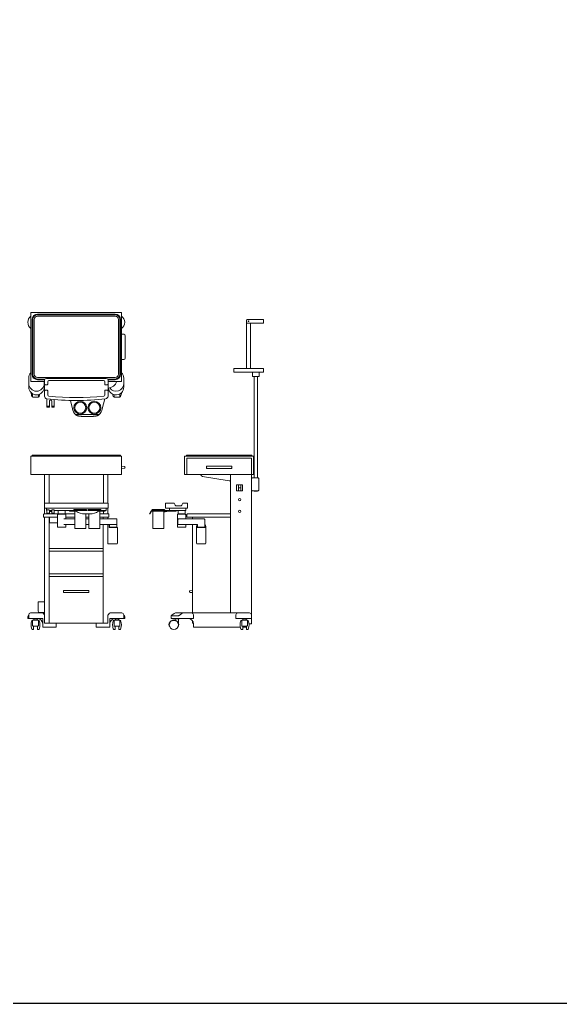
# Model space of a CAD drawing. Header units: metres. Extents: x 249 to 294.6, y -135.5 to -107.4.
# Drawn here: x 286.63 to 289.61, y -135.5 to -130.08 of the extents above; entities that cross this region are included whole.
import ezdxf

# ---------------------------------------------------------------- set-up
doc = ezdxf.new("R2010")
doc.units = ezdxf.units.M
doc.header["$MEASUREMENT"] = 0
doc.layers.add('A. muebles', color=152, linetype='Continuous', lineweight=15)

msp = doc.modelspace()

# ---------------------------------------------------------------- linework, layer by layer
msp.add_lwpolyline([(248.9585, -107.3704), (294.5729, -107.3704), (294.5729, -135.5039), (248.9585, -135.5039)], close=True)
at = {"layer": 'A. muebles'}
for p, q in [((286.6937, -131.6972), (286.6937, -132.0752)), ((286.728, -131.6962), (286.6947, -131.6962)), ((287.1927, -131.6962), (286.728, -131.6962)), ((287.1577, -131.7052), (286.7297, -131.7052)), ((287.1577, -131.7092), (286.7297, -131.7092)), ((286.7297, -131.7177), (287.1577, -131.7177)), ((287.1937, -131.6972), (287.1937, -132.0752)), ((286.6997, -131.7352), (286.6997, -132.0372)), ((286.7037, -131.7352), (286.7037, -132.0372)), ((286.7117, -132.0367), (286.7117, -131.7357)), ((287.1757, -131.7357), (287.1757, -132.0367)), ((287.1837, -132.0372), (287.1837, -131.7352)), ((287.1877, -132.0372), (287.1877, -131.7352)), ((287.8827, -131.7552), (287.8827, -131.7382)), ((287.9753, -131.7552), (287.8827, -131.7552)), ((287.8827, -132.0052), (287.8827, -131.7552)), ((287.8857, -131.7352), (287.9753, -131.7352)), ((287.9047, -131.7552), (287.9047, -132.0052)), ((287.9753, -131.7352), (287.9753, -131.7552)), ((287.1937, -131.8162), (287.2061, -131.8168)), ((287.2137, -131.8248), (287.2137, -131.9476)), ((287.2061, -131.9556), (287.1937, -131.9562)), ((287.8117, -132.0252), (287.8117, -132.0052)), ((287.8117, -132.0052), (287.9757, -132.0052)), ((287.8117, -132.0252), (287.9757, -132.0252)), ((287.8827, -132.0052), (287.9047, -132.0052)), ((287.9157, -132.0252), (287.9157, -132.0482)), ((287.9177, -132.0502), (287.9157, -132.0482)), ((287.9177, -132.0502), (287.9497, -132.0502)), ((287.925, -132.0502), (287.925, -132.6087)), ((287.9423, -132.6087), (287.9423, -132.0502)), ((287.9497, -132.0502), (287.9517, -132.0482)), ((287.9517, -132.0252), (287.9517, -132.0482)), ((287.9757, -132.0052), (287.9757, -132.0252)), ((286.6817, -132.0582), (286.6817, -132.1082)), ((286.6947, -132.0762), (286.7687, -132.0762)), ((287.1577, -132.0547), (286.7297, -132.0547)), ((286.7297, -132.0632), (286.7716, -132.0632)), ((286.7297, -132.0672), (286.7692, -132.0672)), ((286.7667, -132.1082), (286.7667, -132.0762)), ((286.7687, -132.0702), (286.7687, -132.0922)), ((286.7687, -132.0922), (286.7687, -132.1282)), ((286.7717, -132.0952), (286.7837, -132.0952)), ((287.1087, -132.0602), (286.7787, -132.0602)), ((286.7867, -132.0922), (286.7867, -132.0782)), ((287.0947, -132.0722), (286.7927, -132.0722)), ((287.1007, -132.0782), (287.1007, -132.0922)), ((287.1037, -132.0952), (287.1157, -132.0952)), ((287.1159, -132.0632), (287.1577, -132.0632)), ((287.1183, -132.0672), (287.1577, -132.0672)), ((287.1187, -132.1578), (287.1187, -132.0702)), ((287.1187, -132.0762), (287.1927, -132.0762)), ((287.2057, -132.1082), (287.2057, -132.0582)), ((286.7032, -132.1607), (286.7018, -132.1607)), ((286.7032, -132.1452), (286.7032, -132.1612)), ((286.7352, -132.1612), (286.7352, -132.1493)), ((286.7367, -132.1607), (286.7352, -132.1607)), ((286.7687, -132.1282), (286.7687, -132.1578)), ((286.7717, -132.1252), (286.7837, -132.1252)), ((286.7867, -132.1517), (286.7867, -132.1282)), ((287.1007, -132.1282), (287.1007, -132.1517)), ((287.1037, -132.1252), (287.1157, -132.1252)), ((287.1522, -132.1607), (287.1508, -132.1607)), ((287.1522, -132.1493), (287.1522, -132.1612)), ((287.1842, -132.1612), (287.1842, -132.1452)), ((287.1857, -132.1607), (287.1842, -132.1607)), ((286.7047, -132.1627), (286.7337, -132.1627)), ((286.7817, -132.1727), (286.7817, -132.218)), ((286.783, -132.2131), (286.794, -132.2131)), ((286.7952, -132.218), (286.7952, -132.1855)), ((286.8082, -132.218), (286.8082, -132.1855)), ((286.8095, -132.2131), (286.8205, -132.2131)), ((286.8217, -132.218), (286.8217, -132.1765)), ((286.9227, -132.2282), (286.9111, -132.1811)), ((287.1003, -132.1733), (287.0867, -132.2282)), ((287.1537, -132.1627), (287.1827, -132.1627)), ((286.7867, -132.2193), (286.7902, -132.2193)), ((286.8132, -132.2193), (286.8167, -132.2193)), ((286.9436, -132.2597), (287.0658, -132.2597)), ((286.9886, -132.2697), (286.9906, -132.2697)), ((287.0188, -132.2697), (286.9906, -132.2697)), ((287.0209, -132.2697), (287.0188, -132.2697)), ((287.1857, -132.4837), (286.7017, -132.4837)), ((287.9102, -132.4837), (287.5522, -132.4837)), ((286.6937, -132.4887), (286.6937, -132.5887)), ((286.7017, -132.4877), (286.6947, -132.4877)), ((287.1857, -132.4877), (286.7017, -132.4877)), ((287.1927, -132.4877), (287.1857, -132.4877)), ((287.1937, -132.4887), (287.1937, -132.5887)), ((287.5412, -132.4887), (287.5412, -132.5887)), ((287.9202, -132.4877), (287.5422, -132.4877)), ((287.5522, -132.4877), (287.9102, -132.4877)), ((287.5532, -132.4997), (287.5532, -132.5887)), ((287.9092, -132.4997), (287.5532, -132.4997)), ((287.9092, -132.5887), (287.9092, -132.4997)), ((287.9212, -132.5887), (287.9212, -132.4887)), ((286.6937, -132.5887), (286.9437, -132.5887)), ((286.7689, -132.5887), (286.7689, -132.7486)), ((286.7944, -132.5887), (286.7944, -132.7467)), ((286.9437, -132.5887), (287.1937, -132.5887)), ((287.093, -132.7467), (287.093, -132.5887)), ((287.1185, -132.7486), (287.1185, -132.5887)), ((287.2087, -132.5447), (287.1937, -132.5437)), ((287.2087, -132.5547), (287.1937, -132.5557)), ((287.5532, -132.5887), (287.5412, -132.5887)), ((287.9092, -132.5887), (287.5532, -132.5887)), ((287.6312, -132.5887), (287.6312, -132.5912)), ((287.6612, -132.5437), (287.6672, -132.5437)), ((287.6612, -132.5497), (287.6612, -132.5437)), ((287.6612, -132.5557), (287.6612, -132.5497)), ((287.6672, -132.5557), (287.6612, -132.5557)), ((287.6672, -132.5437), (287.7952, -132.5437)), ((287.6672, -132.5557), (287.7952, -132.5557)), ((287.7942, -132.5887), (287.7942, -133.3527)), ((287.7952, -132.5437), (287.8012, -132.5437)), ((287.8012, -132.5557), (287.7952, -132.5557)), ((287.8012, -132.5437), (287.8012, -132.5497)), ((287.8012, -132.5497), (287.8012, -132.5557)), ((287.9092, -133.3627), (287.9092, -132.5887)), ((287.9212, -132.5887), (287.9092, -132.5887)), ((287.6396, -132.6011), (287.7862, -132.6247)), ((287.7942, -132.6247), (287.7862, -132.6247)), ((287.8279, -132.6457), (287.8604, -132.6457)), ((287.8279, -132.6797), (287.8279, -132.6457)), ((287.8379, -132.6457), (287.8379, -132.6797)), ((287.8504, -132.6797), (287.8504, -132.6457)), ((287.8604, -132.6457), (287.8604, -132.6797)), ((287.9117, -132.6107), (287.9097, -132.6107)), ((287.9097, -132.6107), (287.9097, -132.6767)), ((287.9117, -132.6087), (287.9117, -132.6107)), ((287.9477, -132.6087), (287.9117, -132.6087)), ((287.9497, -132.6767), (287.9497, -132.6107)), ((287.8604, -132.6797), (287.8279, -132.6797)), ((287.8379, -132.6627), (287.8504, -132.6627)), ((287.9097, -132.6767), (287.9117, -132.6767)), ((287.9117, -132.6767), (287.9117, -132.6787)), ((287.9117, -132.6787), (287.9477, -132.6787)), ((287.925, -132.6787), (287.925, -132.6817)), ((287.9423, -132.6817), (287.925, -132.6817)), ((287.9423, -132.6817), (287.9423, -132.6787)), ((286.7687, -132.7497), (286.7687, -132.7742)), ((286.7717, -132.7467), (287.1157, -132.7467)), ((287.1187, -132.7742), (287.1187, -132.7497)), ((287.4359, -132.7742), (287.4359, -132.7497)), ((287.4389, -132.7467), (287.4805, -132.7467)), ((287.483, -132.7481), (287.4892, -132.758)), ((287.5251, -132.758), (287.5313, -132.7481)), ((287.5338, -132.7467), (287.5542, -132.7467)), ((287.5572, -132.7497), (287.5572, -132.7742)), ((286.7637, -132.8097), (286.7637, -132.8242)), ((286.8452, -132.8067), (286.7667, -132.8067)), ((286.7689, -132.7746), (286.7689, -132.8067)), ((287.1182, -132.7747), (286.7692, -132.7747)), ((286.7797, -132.7862), (286.7797, -132.7757)), ((287.1077, -132.7757), (286.7797, -132.7757)), ((286.7817, -132.7882), (286.7817, -132.8028)), ((286.7817, -132.8028), (286.7952, -132.8028)), ((286.7865, -132.7834), (286.7867, -132.7834)), ((286.7867, -132.7834), (286.7902, -132.7834)), ((286.7905, -132.7834), (286.7902, -132.7834)), ((286.7944, -132.8028), (286.7944, -132.8067)), ((286.7952, -132.8028), (286.7952, -132.7882)), ((286.8082, -132.7887), (286.7952, -132.7887)), ((286.8082, -132.7887), (286.7952, -132.7887)), ((286.8082, -132.7882), (286.8082, -132.8028)), ((286.8082, -132.8028), (286.8217, -132.8028)), ((286.813, -132.7834), (286.8132, -132.7834)), ((286.8132, -132.7834), (286.8167, -132.7834)), ((286.817, -132.7834), (286.8167, -132.7834)), ((286.8217, -132.8028), (286.8217, -132.7882)), ((286.8452, -132.7887), (286.8217, -132.7887)), ((286.8407, -132.8772), (286.8407, -132.8112)), ((286.8437, -132.8082), (286.8837, -132.8082)), ((286.8447, -132.7892), (286.8452, -132.7887)), ((286.8447, -132.8062), (286.8447, -132.7892)), ((286.8447, -132.8062), (286.8452, -132.8067)), ((286.8452, -132.7887), (286.933, -132.7887)), ((286.8822, -132.8067), (286.8452, -132.8067)), ((286.8822, -132.7887), (286.8827, -132.7892)), ((286.8822, -132.8067), (286.8827, -132.8062)), ((286.935, -132.8067), (286.8822, -132.8067)), ((286.8827, -132.7892), (286.8827, -132.8062)), ((286.8867, -132.8112), (286.8867, -132.8312)), ((286.9057, -132.7887), (286.9057, -132.7907)), ((286.9057, -132.7907), (286.9436, -132.7907)), ((286.933, -132.7827), (286.9657, -132.7827)), ((286.9985, -132.7887), (286.933, -132.7887)), ((286.935, -132.8857), (286.935, -132.7907)), ((286.9657, -132.7827), (286.9985, -132.7827)), ((286.9906, -132.807), (287.0188, -132.807)), ((287.013, -132.8067), (286.9965, -132.8067)), ((286.9965, -132.8067), (286.9965, -132.8857)), ((287.011, -132.7827), (287.0765, -132.7827)), ((287.1052, -132.7887), (287.011, -132.7887)), ((287.013, -132.8857), (287.013, -132.8067)), ((287.0659, -132.7907), (287.1037, -132.7907)), ((287.0745, -132.7907), (287.0745, -132.8857)), ((287.1207, -132.8067), (287.0745, -132.8067)), ((287.093, -132.8067), (287.093, -132.7907)), ((287.1037, -132.7907), (287.1037, -132.7887)), ((287.1077, -132.7757), (287.1077, -132.7862)), ((287.1185, -132.8067), (287.1185, -132.7746)), ((287.1237, -132.8242), (287.1237, -132.8097)), ((287.3477, -132.806), (287.3569, -132.79)), ((287.3494, -132.807), (287.3477, -132.806)), ((287.3587, -132.791), (287.3494, -132.807)), ((287.3591, -132.7887), (287.3634, -132.7887)), ((287.4942, -132.7907), (287.3591, -132.7907)), ((287.4289, -132.7827), (287.3634, -132.7827)), ((287.3634, -132.7887), (287.4289, -132.7887)), ((287.3654, -132.8857), (287.3654, -132.7907)), ((287.4437, -132.7907), (287.4269, -132.7952)), ((287.4269, -132.7968), (287.4495, -132.7907)), ((287.4269, -132.7907), (287.4269, -132.8857)), ((287.4607, -132.7887), (287.4289, -132.7887)), ((287.4364, -132.7747), (287.5567, -132.7747)), ((287.4582, -132.7862), (287.4582, -132.7747)), ((287.4942, -132.7887), (287.4607, -132.7887)), ((287.4942, -132.7887), (287.4942, -132.7907)), ((287.4942, -132.7887), (287.5447, -132.7887)), ((287.4977, -132.7627), (287.5166, -132.7627)), ((287.5012, -132.8112), (287.5012, -132.8772)), ((287.5042, -132.8082), (287.5442, -132.8082)), ((287.5052, -132.7892), (287.5057, -132.7887)), ((287.5052, -132.8062), (287.5052, -132.7892)), ((287.5052, -132.8062), (287.5057, -132.8067)), ((287.5427, -132.8067), (287.5057, -132.8067)), ((287.5427, -132.7887), (287.5432, -132.7892)), ((287.5427, -132.8067), (287.5432, -132.8062)), ((287.5432, -132.7892), (287.5432, -132.8062)), ((287.5472, -132.7747), (287.5472, -132.7862)), ((287.5472, -132.8112), (287.5472, -132.8342)), ((287.5542, -132.8242), (287.5542, -132.8097)), ((287.5572, -132.8067), (287.7937, -132.8067)), ((287.7942, -132.8072), (287.7942, -132.8242)), ((286.7642, -132.8247), (286.8407, -132.8247)), ((286.7689, -132.8247), (286.7689, -133.4097)), ((286.7945, -132.8247), (286.7945, -133.138)), ((286.7945, -132.8567), (286.8407, -132.8567)), ((286.7957, -132.8537), (286.7957, -132.8287)), ((286.8897, -132.8342), (286.8751, -132.8342)), ((286.8751, -132.8642), (286.935, -132.8642)), ((286.8867, -132.8247), (286.935, -132.8247)), ((286.8867, -132.8642), (286.8867, -132.8772)), ((286.935, -132.8342), (286.8897, -132.8342)), ((286.9965, -132.8247), (287.013, -132.8247)), ((287.013, -132.8342), (286.9965, -132.8342)), ((286.9965, -132.8642), (287.013, -132.8642)), ((287.0745, -132.8247), (287.1232, -132.8247)), ((287.1647, -132.8342), (287.0745, -132.8342)), ((287.0745, -132.8642), (287.1677, -132.8642)), ((287.0929, -132.8342), (287.0929, -132.8247)), ((287.0929, -133.138), (287.0929, -132.8642)), ((287.1185, -132.8342), (287.1185, -132.8247)), ((287.1185, -132.9717), (287.1185, -132.8642)), ((287.1242, -132.8642), (287.1242, -132.8817)), ((287.1277, -132.8642), (287.1277, -132.8802)), ((287.1677, -132.8802), (287.1677, -132.8372)), ((287.5042, -132.8642), (287.5042, -132.8372)), ((287.5042, -132.8642), (287.6092, -132.8642)), ((287.5072, -132.8342), (287.6492, -132.8342)), ((287.5472, -132.8642), (287.5472, -132.8772)), ((287.5547, -132.8247), (287.7937, -132.8247)), ((287.5854, -132.8342), (287.5854, -132.8247)), ((287.5854, -133.3527), (287.5854, -132.8642)), ((287.6522, -132.8372), (287.6522, -132.8802)), ((286.8437, -132.8802), (286.8837, -132.8802)), ((286.937, -132.8877), (286.9945, -132.8877)), ((287.015, -132.8877), (287.0725, -132.8877)), ((287.1242, -132.8817), (287.17, -132.8817)), ((287.1277, -132.8802), (287.1677, -132.8802)), ((287.1707, -132.8837), (287.1707, -132.9687)), ((287.3674, -132.8877), (287.4249, -132.8877)), ((287.5042, -132.8802), (287.5442, -132.8802)), ((287.6072, -132.8767), (287.6072, -132.9687)), ((287.6079, -132.8817), (287.6564, -132.8817)), ((287.6122, -132.8667), (287.6122, -132.8802)), ((287.6122, -132.8802), (287.6522, -132.8802)), ((287.6172, -132.8817), (287.6472, -132.8817)), ((287.6572, -132.8767), (287.6572, -132.9687)), ((287.1677, -132.9717), (287.1185, -132.9717)), ((287.6102, -132.9717), (287.6542, -132.9717)), ((287.0929, -133.012), (286.7945, -133.012)), ((286.7955, -132.997), (287.0919, -132.997)), ((286.7955, -133.137), (287.0919, -133.137)), ((286.7945, -133.138), (286.7945, -133.4097)), ((287.0929, -133.152), (286.7945, -133.152)), ((287.0929, -133.4097), (287.0929, -133.138)), ((286.8737, -133.2287), (286.8797, -133.2287)), ((286.8737, -133.2347), (286.8737, -133.2287)), ((286.8737, -133.2407), (286.8737, -133.2347)), ((286.8797, -133.2407), (286.8737, -133.2407)), ((286.8797, -133.2287), (287.0077, -133.2287)), ((287.0077, -133.2407), (286.8797, -133.2407)), ((287.0077, -133.2287), (287.0137, -133.2287)), ((287.0137, -133.2407), (287.0077, -133.2407)), ((287.0137, -133.2287), (287.0137, -133.2347)), ((287.0137, -133.2347), (287.0137, -133.2407)), ((287.5854, -133.2289), (287.5724, -133.2297)), ((287.5854, -133.2406), (287.5724, -133.2397)), ((286.7329, -133.3407), (286.7329, -133.2907)), ((286.7329, -133.2907), (286.7674, -133.2907)), ((286.6917, -133.3527), (286.7567, -133.3527)), ((286.7689, -133.3507), (286.7429, -133.3507)), ((287.1307, -133.3527), (287.1957, -133.3527)), ((287.8342, -133.3527), (287.49, -133.3527)), ((287.8992, -133.3527), (287.8342, -133.3527)), ((286.6767, -133.3727), (286.6767, -133.3827)), ((286.6767, -133.3727), (286.6767, -133.3827)), ((286.6767, -133.3827), (286.7287, -133.3827)), ((286.6807, -133.3647), (286.6817, -133.364)), ((286.6817, -133.3627), (286.6817, -133.3827)), ((286.7036, -133.3932), (286.7018, -133.3932)), ((286.7032, -133.3947), (286.7032, -133.4218)), ((286.7322, -133.3917), (286.7062, -133.3917)), ((286.7072, -133.3827), (286.7072, -133.3857)), ((286.7072, -133.3827), (286.7072, -133.3857)), ((286.7072, -133.3857), (286.7312, -133.3857)), ((286.7102, -133.3917), (286.7102, -133.3866)), ((286.7277, -133.3857), (286.7107, -133.3857)), ((286.7282, -133.3917), (286.7282, -133.3866)), ((286.7587, -133.3827), (286.7287, -133.3827)), ((286.7312, -133.3857), (286.7312, -133.3828)), ((286.7367, -133.3932), (286.7348, -133.3932)), ((286.7352, -133.4218), (286.7352, -133.3947)), ((286.7587, -133.3827), (286.7587, -133.4127)), ((287.1185, -133.4097), (287.1185, -133.3637)), ((287.1185, -133.4097), (287.1185, -133.3637)), ((287.1587, -133.3827), (287.1287, -133.3827)), ((287.1287, -133.3827), (287.1287, -133.4127)), ((287.1526, -133.3932), (287.1508, -133.3932)), ((287.1522, -133.3947), (287.1522, -133.4218)), ((287.1812, -133.3917), (287.1552, -133.3917)), ((287.1562, -133.3828), (287.1562, -133.3857)), ((287.1562, -133.3857), (287.1802, -133.3857)), ((287.1587, -133.3827), (287.2107, -133.3827)), ((287.1592, -133.3866), (287.1592, -133.3917)), ((287.1767, -133.3857), (287.1597, -133.3857)), ((287.1772, -133.3866), (287.1772, -133.3917)), ((287.1802, -133.3857), (287.1802, -133.3827)), ((287.1857, -133.3932), (287.1838, -133.3932)), ((287.1842, -133.4218), (287.1842, -133.3947)), ((287.2057, -133.3627), (287.2057, -133.3827)), ((287.2057, -133.364), (287.2067, -133.3647)), ((287.2107, -133.3727), (287.2107, -133.3827)), ((287.4667, -133.3727), (287.4667, -133.3827)), ((287.4667, -133.3827), (287.5902, -133.3827)), ((287.484, -133.3547), (287.4707, -133.3647)), ((287.5075, -133.3677), (287.472, -133.3677)), ((287.4867, -133.3827), (287.4867, -133.3857)), ((287.4867, -133.3857), (287.5107, -133.3857)), ((287.4897, -133.3924), (287.4897, -133.3857)), ((287.5077, -133.3857), (287.5077, -133.4109)), ((287.5265, -133.3547), (287.5105, -133.3667)), ((287.5107, -133.3857), (287.5107, -133.3827)), ((287.5854, -133.4097), (287.5854, -133.3964)), ((287.5902, -133.3627), (287.5902, -133.3827)), ((287.8242, -133.3627), (287.8242, -133.3827)), ((287.9092, -133.3827), (287.8242, -133.3827)), ((287.8561, -133.3932), (287.8542, -133.3932)), ((287.8557, -133.3947), (287.8557, -133.4218)), ((287.8847, -133.3917), (287.8587, -133.3917)), ((287.8597, -133.3827), (287.8597, -133.3857)), ((287.8597, -133.3857), (287.8837, -133.3857)), ((287.8627, -133.3866), (287.8627, -133.3917)), ((287.8807, -133.3866), (287.8807, -133.3917)), ((287.8837, -133.3857), (287.8837, -133.3827)), ((287.8891, -133.3932), (287.8873, -133.3932)), ((287.8877, -133.4218), (287.8877, -133.3947)), ((287.9092, -133.4117), (287.9092, -133.3627)), ((286.7077, -133.4432), (286.7018, -133.4432)), ((286.7062, -133.4248), (286.7322, -133.4248)), ((286.7087, -133.4248), (286.7087, -133.4422)), ((286.7297, -133.4422), (286.7297, -133.4248)), ((286.7367, -133.4432), (286.7307, -133.4432)), ((286.7587, -133.4127), (286.7587, -133.4287)), ((286.7587, -133.4127), (286.7587, -133.4287)), ((286.7617, -133.4317), (286.8307, -133.4317)), ((286.7689, -133.4097), (287.0929, -133.4097)), ((286.8337, -133.4117), (286.8337, -133.4287)), ((287.0537, -133.4117), (287.0537, -133.4287)), ((287.1185, -133.4097), (287.0545, -133.4097)), ((287.1185, -133.4097), (287.0545, -133.4097)), ((287.0567, -133.4317), (287.1257, -133.4317)), ((287.0929, -133.4097), (287.1185, -133.4097)), ((287.1287, -133.4287), (287.1287, -133.4127)), ((287.1287, -133.4287), (287.1287, -133.4127)), ((287.1567, -133.4432), (287.1508, -133.4432)), ((287.1552, -133.4248), (287.1812, -133.4248)), ((287.1577, -133.4248), (287.1577, -133.4422)), ((287.1787, -133.4422), (287.1787, -133.4248)), ((287.1857, -133.4432), (287.1797, -133.4432)), ((287.4571, -133.4248), (287.4575, -133.4247)), ((287.5058, -133.4247), (287.5062, -133.4248)), ((287.59, -133.4097), (287.5854, -133.4097)), ((287.5902, -133.4127), (287.5902, -133.4287)), ((287.5932, -133.4317), (287.8486, -133.4317)), ((287.8602, -133.4432), (287.8542, -133.4432)), ((287.8587, -133.4248), (287.8847, -133.4248)), ((287.8612, -133.4248), (287.8612, -133.4422)), ((287.8612, -133.4317), (287.8822, -133.4317)), ((287.8822, -133.4422), (287.8822, -133.4248)), ((287.8891, -133.4432), (287.8832, -133.4432)), ((287.8972, -133.4117), (287.9092, -133.4117))]:
    msp.add_line(p, q, dxfattribs=at)
for centre, radius in [((287.8937, -131.7452), 0.002), ((287.8937, -131.7452), 0.00162), ((286.9657, -132.2212), 0.0357), ((286.9657, -132.2212), 0.03), ((287.0437, -132.2212), 0.0357), ((287.0437, -132.2212), 0.03), ((287.8442, -132.7277), 0.0065), ((287.8442, -132.7927), 0.0065), ((287.4817, -133.4182), 0.025)]:
    msp.add_circle(centre, radius, dxfattribs=at)
for centre, radius, start, end in [((286.7192, -131.7507), 0.0425, 126.8699, 233.1301), ((286.6947, -131.6972), 0.001, 90, 180), ((286.7297, -131.7352), 0.03, 90, 180), ((286.7297, -131.7352), 0.026, 90, 180), ((286.7297, -131.7357), 0.018, 90, 180), ((287.1577, -131.7352), 0.03, 0, 90), ((287.1577, -131.7352), 0.026, 0, 90), ((287.1577, -131.7357), 0.018, 0, 90), ((287.1927, -131.6972), 0.001, 0, 90), ((287.1682, -131.7507), 0.0425, 306.8699, 53.1301), ((287.8857, -131.7382), 0.003, 90, 180), ((287.2057, -131.8248), 0.008, 0, 87.1376), ((287.2057, -131.9476), 0.008, 272.8624, 0), ((286.7242, -132.0582), 0.0425, 135.8606, 180), ((286.7297, -132.0372), 0.03, 180, 270), ((286.7297, -132.0372), 0.026, 180, 270), ((286.7297, -132.0367), 0.018, 180, 270), ((287.1577, -132.0367), 0.018, 270, 0), ((287.1577, -132.0372), 0.026, 270, 0), ((287.1577, -132.0372), 0.03, 270, 0), ((287.1632, -132.0582), 0.0425, 0, 44.1394), ((286.7242, -132.0882), 0.0425, 180, 0), ((286.6947, -132.0752), 0.001, 180, 270), ((286.7787, -132.0702), 0.01, 90, 180), ((286.7717, -132.0922), 0.003, 180, 270), ((286.7837, -132.0922), 0.003, 270, 0), ((286.7927, -132.0782), 0.006, 90, 180), ((287.0947, -132.0782), 0.006, 0, 90), ((287.1037, -132.0922), 0.003, 180, 270), ((287.1087, -132.0702), 0.01, 0, 90), ((287.1157, -132.0922), 0.003, 270, 0), ((287.1177, -132.0632), 0.05, 271.1456, 344.9299), ((287.1632, -132.0882), 0.0425, 214.241, 0), ((287.1927, -132.0752), 0.001, 270, 0), ((286.7242, -132.1082), 0.0425, 180, 0), ((286.7597, -132.1357), 0.065, 182.794, 200.7836), ((286.7018, -132.1577), 0.003, 200.7836, 270), ((286.7047, -132.1612), 0.0015, 180, 270), ((286.7337, -132.1612), 0.0015, 270, 0), ((286.7367, -132.1577), 0.003, 270, 339.2164), ((286.6787, -132.1357), 0.065, 339.2164, 350.518), ((286.7717, -132.1282), 0.003, 90, 180), ((286.7837, -132.1578), 0.015, 180, 263.8147), ((286.7837, -132.1282), 0.003, 0, 90), ((286.7927, -132.1517), 0.006, 180, 264.1361), ((286.9437, -130.6814), 1.484, 264.1361, 275.8639), ((287.0947, -132.1517), 0.006, 275.8639, 0), ((287.1037, -132.1282), 0.003, 90, 180), ((287.1037, -132.1578), 0.015, 276.1853, 0), ((287.1157, -132.1282), 0.003, 0, 90), ((287.1632, -132.1082), 0.0425, 186.6099, 0), ((287.2087, -132.1357), 0.065, 189.482, 200.7836), ((287.1508, -132.1577), 0.003, 200.7836, 270), ((287.1537, -132.1612), 0.0015, 180, 270), ((287.1827, -132.1612), 0.0015, 270, 0), ((287.1857, -132.1577), 0.003, 270, 339.2164), ((287.1277, -132.1357), 0.065, 339.2164, 357.206), ((286.9437, -130.6814), 1.5, 263.8147, 276.1853), ((286.8015, -132.1855), 0.00628, 170.5475, 175.2338), ((286.8017, -132.1855), 0.00643, 175.2747, 179.9923), ((286.8014, -132.1855), 0.00622, 165.897, 170.5121), ((286.8014, -132.1855), 0.00622, 161.356, 165.8671), ((286.8015, -132.1855), 0.00628, 156.9474, 161.3307), ((286.8016, -132.1856), 0.00638, 152.6843, 156.9259), ((286.8017, -132.1856), 0.0065, 148.5705, 152.6658), ((286.8018, -132.1857), 0.00662, 144.6007, 148.5539), ((286.8019, -132.1858), 0.00674, 140.762, 144.5851), ((286.802, -132.1858), 0.00683, 137.0349, 140.7466), ((286.802, -132.1858), 0.00686, 133.3937, 137.019), ((286.802, -132.1858), 0.00682, 129.8073, 133.3767), ((286.8019, -132.1857), 0.0067, 126.2384, 129.7884), ((286.8017, -132.1855), 0.00648, 122.6433, 126.217), ((286.8016, -132.1853), 0.00615, 118.9701, 122.6188), ((286.8014, -132.1849), 0.00572, 115.1569, 118.9416), ((286.8011, -132.1844), 0.0052, 111.1279, 115.1233), ((286.8008, -132.1837), 0.00438, 106.3716, 111.227), ((286.8009, -132.184), 0.00473, 101.8606, 106.4404), ((286.801, -132.1844), 0.00517, 97.7621, 101.8021), ((286.8012, -132.1854), 0.00614, 94.4103, 97.724), ((286.8013, -132.1874), 0.00817, 91.9374, 94.3885), ((286.8015, -132.1924), 0.0132, 90.4252, 91.9269), ((286.8017, -132.2183), 0.039, 89.9159, 90.4215), ((286.8018, -132.2183), 0.039, 89.5782, 90.0843), ((286.802, -132.1924), 0.0132, 88.0705, 89.5773), ((286.8021, -132.1874), 0.00812, 85.6036, 88.0704), ((286.8023, -132.1853), 0.00608, 82.2589, 85.6068), ((286.8024, -132.1844), 0.00509, 78.167, 82.2688), ((286.8025, -132.1839), 0.00463, 73.5109, 78.1881), ((286.8024, -132.1841), 0.00488, 69.0222, 73.3792), ((286.8024, -132.1843), 0.00509, 64.8335, 68.9153), ((286.8021, -132.1848), 0.00561, 61.0222, 64.8792), ((286.8019, -132.1852), 0.00605, 57.3507, 61.0604), ((286.8018, -132.1855), 0.00638, 53.7568, 57.3829), ((286.8016, -132.1857), 0.00661, 50.1889, 53.7843), ((286.8015, -132.1858), 0.00675, 46.6034, 50.2127), ((286.8015, -132.1858), 0.00679, 42.9631, 46.6242), ((286.8015, -132.1858), 0.00677, 39.2369, 42.9816), ((286.8016, -132.1857), 0.00669, 35.3992, 39.2537), ((286.8017, -132.1857), 0.00657, 31.4305, 35.415), ((286.8018, -132.1856), 0.00645, 27.3179, 31.4458), ((286.8019, -132.1856), 0.00632, 23.0563, 27.3335), ((286.802, -132.1855), 0.00622, 18.6491, 23.0729), ((286.8021, -132.1855), 0.00616, 14.1094, 18.6676), ((286.8021, -132.1855), 0.00614, 9.4601, 14.1307), ((286.802, -132.1855), 0.0062, 4.7335, 9.4852), ((286.8019, -132.1855), 0.00633, 359.9698, 4.7631), ((286.7824, -132.218), 0.000634, 179.9031, 189.1139), ((286.7823, -132.218), 0.00061, 189.1375, 198.5701), ((286.7824, -132.218), 0.000635, 198.6554, 207.8124), ((286.7824, -132.218), 0.000713, 207.9367, 216.401), ((286.7825, -132.2179), 0.000848, 216.5381, 224.0664), ((286.7827, -132.2177), 0.00105, 224.1974, 230.7216), ((286.7829, -132.2175), 0.00133, 230.8373, 236.4091), ((286.7831, -132.2172), 0.0017, 236.507, 241.2365), ((286.7833, -132.2168), 0.00217, 241.3176, 245.3312), ((286.7835, -132.2162), 0.00277, 245.3978, 248.8151), ((286.7838, -132.2156), 0.00349, 248.8697, 251.7948), ((286.7841, -132.2147), 0.00437, 251.8397, 254.3595), ((286.7843, -132.2137), 0.00542, 254.3965, 256.5818), ((286.7846, -132.2125), 0.00664, 256.6126, 258.5206), ((286.7849, -132.2111), 0.00807, 258.5463, 260.2231), ((286.7852, -132.2095), 0.0097, 260.2448, 261.7276), ((286.7854, -132.2077), 0.0116, 261.746, 263.065), ((286.7857, -132.2056), 0.0137, 263.0807, 264.2603), ((286.7859, -132.2032), 0.0161, 264.2738, 265.3342), ((286.7861, -132.2006), 0.0187, 265.3459, 266.3037), ((286.7863, -132.1976), 0.0217, 266.3138, 267.1828), ((286.7865, -132.1944), 0.0249, 267.1916, 267.9831), ((286.7866, -132.1908), 0.0285, 267.9909, 268.7146), ((286.7867, -132.1868), 0.0324, 268.7215, 269.3856), ((286.7867, -132.1826), 0.0367, 269.3917, 270.0031), ((286.7902, -132.1826), 0.0367, 269.9969, 270.6083), ((286.7903, -132.1868), 0.0324, 270.6144, 271.2785), ((286.7904, -132.1908), 0.0285, 271.2854, 272.0091), ((286.7905, -132.1944), 0.0249, 272.0169, 272.8084), ((286.7906, -132.1976), 0.0217, 272.8172, 273.6862), ((286.7908, -132.2006), 0.0187, 273.6963, 274.6541), ((286.791, -132.2032), 0.0161, 274.6658, 275.7262), ((286.7913, -132.2056), 0.0137, 275.7397, 276.9193), ((286.7915, -132.2077), 0.0116, 276.935, 278.254), ((286.7918, -132.2095), 0.0097, 278.2724, 279.7552), ((286.7921, -132.2111), 0.00807, 279.7769, 281.4537), ((286.7923, -132.2125), 0.00664, 281.4794, 283.3874), ((286.7926, -132.2137), 0.00542, 283.4182, 285.6035), ((286.7929, -132.2147), 0.00437, 285.6405, 288.1603), ((286.7932, -132.2156), 0.00349, 288.2052, 291.1303), ((286.7934, -132.2162), 0.00277, 291.1849, 294.6022), ((286.7937, -132.2168), 0.00217, 294.6688, 298.6824), ((286.7939, -132.2172), 0.0017, 298.7635, 303.493), ((286.7941, -132.2175), 0.00133, 303.5909, 309.1627), ((286.7943, -132.2177), 0.00105, 309.2784, 315.8026), ((286.7944, -132.2179), 0.000848, 315.9336, 323.4619), ((286.7945, -132.218), 0.000713, 323.599, 332.0633), ((286.7946, -132.218), 0.000634, 350.8861, 0.0969), ((286.7946, -132.218), 0.00061, 341.4299, 350.8625), ((286.7946, -132.218), 0.000635, 332.1876, 341.3446), ((286.8089, -132.218), 0.000634, 179.9031, 189.1139), ((286.8088, -132.218), 0.00061, 189.1375, 198.5701), ((286.8089, -132.218), 0.000635, 198.6554, 207.8124), ((286.8089, -132.218), 0.000713, 207.9367, 216.401), ((286.809, -132.2179), 0.000848, 216.5381, 224.0664), ((286.8092, -132.2177), 0.00105, 224.1974, 230.7216), ((286.8094, -132.2175), 0.00133, 230.8373, 236.4091), ((286.8096, -132.2172), 0.0017, 236.507, 241.2365), ((286.8098, -132.2168), 0.00217, 241.3176, 245.3312), ((286.81, -132.2162), 0.00277, 245.3978, 248.8151), ((286.8103, -132.2156), 0.00349, 248.8697, 251.7948), ((286.8106, -132.2147), 0.00437, 251.8397, 254.3595), ((286.8108, -132.2137), 0.00542, 254.3965, 256.5818), ((286.8111, -132.2125), 0.00664, 256.6126, 258.5206), ((286.8114, -132.2111), 0.00807, 258.5463, 260.2231), ((286.8117, -132.2095), 0.0097, 260.2448, 261.7276), ((286.8119, -132.2077), 0.0116, 261.746, 263.065), ((286.8122, -132.2056), 0.0137, 263.0807, 264.2603), ((286.8124, -132.2032), 0.0161, 264.2738, 265.3342), ((286.8126, -132.2006), 0.0187, 265.3459, 266.3037), ((286.8128, -132.1976), 0.0217, 266.3138, 267.1828), ((286.813, -132.1944), 0.0249, 267.1916, 267.9831), ((286.8131, -132.1908), 0.0285, 267.9909, 268.7146), ((286.8132, -132.1868), 0.0324, 268.7215, 269.3856), ((286.8132, -132.1826), 0.0367, 269.3917, 270.0031), ((286.8167, -132.1826), 0.0367, 269.9969, 270.6083), ((286.8168, -132.1868), 0.0324, 270.6144, 271.2785), ((286.8169, -132.1908), 0.0285, 271.2854, 272.0091), ((286.817, -132.1944), 0.0249, 272.0169, 272.8084), ((286.8171, -132.1976), 0.0217, 272.8172, 273.6862), ((286.8173, -132.2006), 0.0187, 273.6963, 274.6541), ((286.8175, -132.2032), 0.0161, 274.6658, 275.7262), ((286.8178, -132.2056), 0.0137, 275.7397, 276.9193), ((286.818, -132.2077), 0.0116, 276.935, 278.254), ((286.8183, -132.2095), 0.0097, 278.2724, 279.7552), ((286.8186, -132.2111), 0.00807, 279.7769, 281.4537), ((286.8188, -132.2125), 0.00664, 281.4794, 283.3874), ((286.8191, -132.2137), 0.00542, 283.4182, 285.6035), ((286.8194, -132.2147), 0.00437, 285.6405, 288.1603), ((286.8197, -132.2156), 0.00349, 288.2052, 291.1303), ((286.8199, -132.2162), 0.00277, 291.1849, 294.6022), ((286.8202, -132.2168), 0.00217, 294.6688, 298.6824), ((286.8204, -132.2172), 0.0017, 298.7635, 303.493), ((286.8206, -132.2175), 0.00133, 303.5909, 309.1627), ((286.8208, -132.2177), 0.00105, 309.2784, 315.8026), ((286.8209, -132.2179), 0.000848, 315.9336, 323.4619), ((286.821, -132.218), 0.000713, 323.599, 332.0633), ((286.8211, -132.218), 0.000634, 350.8861, 0.0969), ((286.8211, -132.218), 0.00061, 341.4299, 350.8625), ((286.8211, -132.218), 0.000635, 332.1876, 341.3446), ((286.9906, -132.2112), 0.07, 193.8407, 223.8567), ((286.9505, -132.2496), 0.0144, 224.3936, 230.2598), ((286.9523, -132.2475), 0.0172, 230.1796, 235.3914), ((286.9543, -132.2445), 0.0208, 235.3117, 239.9005), ((286.9567, -132.2406), 0.0254, 239.826, 243.8483), ((286.9592, -132.2356), 0.031, 243.7812, 247.3029), ((286.9618, -132.2293), 0.0378, 247.2441, 250.3311), ((286.9646, -132.2218), 0.0458, 250.2802, 252.9933), ((286.9674, -132.2127), 0.0553, 252.9496, 255.3428), ((286.9702, -132.202), 0.0663, 255.3054, 257.425), ((286.973, -132.1897), 0.0791, 257.393, 259.2785), ((286.9758, -132.1754), 0.0936, 259.2511, 260.9357), ((286.9784, -132.1591), 0.1101, 260.9122, 262.424), ((286.9809, -132.1407), 0.1286, 262.4037, 263.7661), ((286.9832, -132.1201), 0.1494, 263.7485, 264.9814), ((286.9853, -132.0971), 0.1725, 264.9661, 266.086), ((286.9871, -132.0715), 0.1981, 266.0726, 267.0936), ((286.9885, -132.0434), 0.2263, 267.0819, 268.0161), ((286.9897, -132.0124), 0.2573, 268.0058, 268.8632), ((286.9904, -131.9785), 0.2912, 268.8541, 269.6436), ((287.0191, -131.9785), 0.2912, 270.3564, 271.1459), ((287.0198, -132.0124), 0.2573, 271.1368, 271.9942), ((287.0209, -132.0434), 0.2263, 271.9839, 272.9181), ((287.0224, -132.0715), 0.1981, 272.9064, 273.9274), ((287.0242, -132.0971), 0.1725, 273.914, 275.0339), ((287.0263, -132.1201), 0.1494, 275.0186, 276.2515), ((287.0286, -132.1407), 0.1286, 276.2339, 277.5963), ((287.031, -132.1591), 0.1101, 277.576, 279.0878), ((287.0337, -132.1754), 0.0936, 279.0643, 280.7489), ((287.0364, -132.1897), 0.0791, 280.7215, 282.607), ((287.0392, -132.202), 0.0663, 282.575, 284.6946), ((287.0421, -132.2127), 0.0553, 284.6572, 287.0504), ((287.0449, -132.2218), 0.0458, 287.0067, 289.7198), ((287.0476, -132.2293), 0.0378, 289.6689, 292.7559), ((287.0503, -132.2356), 0.031, 292.6971, 296.2188), ((287.0528, -132.2406), 0.0254, 296.1517, 300.174), ((287.0551, -132.2445), 0.0208, 300.0995, 304.6883), ((287.0572, -132.2475), 0.0172, 304.6086, 309.8204), ((287.059, -132.2496), 0.0144, 309.7402, 315.6064), ((287.0188, -132.2112), 0.07, 316.1433, 346.1593), ((286.7017, -132.4857), 0.002, 90, 180), ((286.7017, -132.4857), 0.002, 180, 270), ((287.1857, -132.4857), 0.002, 0, 90), ((287.1857, -132.4857), 0.002, 270, 0), ((287.5522, -132.4857), 0.002, 90, 180), ((287.5522, -132.4857), 0.002, 180, 270), ((287.9102, -132.4857), 0.002, 0, 90), ((287.9102, -132.4857), 0.002, 270, 0), ((286.6947, -132.4887), 0.001, 90, 180), ((287.1927, -132.4887), 0.001, 0, 90), ((287.5422, -132.4887), 0.001, 90, 180), ((287.9202, -132.4887), 0.001, 0, 90), ((287.2087, -132.5497), 0.005, 0, 90), ((287.2087, -132.5497), 0.005, 270, 0), ((287.6412, -132.5912), 0.01, 180, 260.8377), ((287.6672, -132.5497), 0.006, 90, 180), ((287.6672, -132.5497), 0.006, 180, 270), ((287.7952, -132.5497), 0.006, 0, 90), ((287.7952, -132.5497), 0.006, 270, 0), ((287.9477, -132.6107), 0.002, 0, 90), ((287.9477, -132.6767), 0.002, 270, 0), ((286.7717, -132.7497), 0.003, 90, 180), ((287.1157, -132.7497), 0.003, 0, 90), ((287.4389, -132.7497), 0.003, 90, 180), ((287.4805, -132.7497), 0.003, 32.0054, 90), ((287.5338, -132.7497), 0.003, 90, 147.9946), ((287.5542, -132.7497), 0.003, 0, 90), ((286.7667, -132.8097), 0.003, 90, 180), ((286.7692, -132.7742), 0.0005, 180, 270), ((286.7822, -132.7862), 0.0025, 180, 258.463), ((286.7894, -132.7882), 0.00767, 173.9938, 177.1265), ((286.7905, -132.7882), 0.00881, 177.1597, 180.0162), ((286.7876, -132.788), 0.00588, 166.7472, 170.4893), ((286.7884, -132.7881), 0.0067, 170.5282, 173.9576), ((286.787, -132.7878), 0.00519, 162.6431, 166.7063), ((286.7864, -132.7876), 0.00464, 158.2198, 162.6013), ((286.786, -132.7875), 0.00421, 153.4974, 158.1787), ((286.7857, -132.7873), 0.00388, 148.5144, 153.459), ((286.7855, -132.7872), 0.00365, 143.3297, 148.4813), ((286.7854, -132.7871), 0.00352, 138.02, 143.3044), ((286.7854, -132.7871), 0.00347, 132.6743, 138.0047), ((286.7854, -132.7871), 0.00352, 127.3856, 132.6705), ((286.7855, -132.7873), 0.00366, 122.2411, 127.3936), ((286.7856, -132.7875), 0.0039, 117.3139, 122.2597), ((286.7858, -132.7878), 0.00424, 112.6587, 117.3414), ((286.786, -132.7882), 0.00468, 108.3096, 112.6926), ((286.7861, -132.7887), 0.00524, 104.2826, 108.3474), ((286.7863, -132.7894), 0.00593, 100.5783, 104.3221), ((286.7865, -132.7902), 0.00677, 97.1868, 100.6177), ((286.7866, -132.7912), 0.00775, 94.0907, 97.2248), ((286.7867, -132.7923), 0.0089, 91.2688, 94.1266), ((286.7903, -132.7923), 0.0089, 85.8734, 88.7312), ((286.7903, -132.7912), 0.00775, 82.7752, 85.9093), ((286.7905, -132.7902), 0.00677, 79.3823, 82.8132), ((286.7906, -132.7894), 0.00593, 75.6779, 79.4217), ((286.7908, -132.7887), 0.00524, 71.6526, 75.7174), ((286.791, -132.7882), 0.00468, 67.3074, 71.6904), ((286.7912, -132.7878), 0.00424, 62.6586, 67.3413), ((286.7913, -132.7875), 0.0039, 57.7403, 62.6861), ((286.7914, -132.7873), 0.00366, 52.6064, 57.7589), ((286.7915, -132.7871), 0.00352, 47.3295, 52.6144), ((286.7916, -132.7871), 0.00347, 41.9953, 47.3257), ((286.7915, -132.7871), 0.00352, 36.6956, 41.98), ((286.7914, -132.7872), 0.00365, 31.5187, 36.6703), ((286.7912, -132.7873), 0.00388, 26.541, 31.4856), ((286.7909, -132.7875), 0.00421, 21.8213, 26.5026), ((286.7905, -132.7876), 0.00464, 17.3987, 21.7802), ((286.79, -132.7878), 0.00519, 13.2937, 17.3569), ((286.7893, -132.788), 0.00588, 9.5107, 13.2528), ((286.7885, -132.7881), 0.0067, 6.0424, 9.4718), ((286.7876, -132.7882), 0.00767, 2.8735, 6.0062), ((286.7864, -132.7882), 0.00881, 359.9838, 2.8403), ((286.7963, -132.7953), 0.00105, 158.0357, 169.3441), ((286.7964, -132.7953), 0.00121, 169.5948, 180.059), ((286.7963, -132.7953), 0.00104, 146.5904, 157.8706), ((286.7964, -132.7954), 0.00115, 136.1657, 146.553), ((286.7965, -132.7955), 0.00139, 127.2614, 136.2373), ((286.7968, -132.7959), 0.00179, 119.9401, 127.3872), ((286.7971, -132.7964), 0.00237, 114.0206, 120.0732), ((286.7974, -132.7971), 0.00316, 109.2523, 114.1373), ((286.7978, -132.7981), 0.0042, 105.4007, 109.346), ((286.7981, -132.7993), 0.00553, 102.2729, 105.4727), ((286.7985, -132.801), 0.00721, 99.7182, 102.3269), ((286.7988, -132.803), 0.00928, 97.6218, 99.7583), ((286.7992, -132.8056), 0.0119, 95.8964, 97.6513), ((286.7995, -132.8087), 0.015, 94.4759, 95.918), ((286.7998, -132.8127), 0.019, 93.3098, 94.4915), ((286.8001, -132.8178), 0.0241, 92.3598, 93.321), ((286.8004, -132.8246), 0.0309, 91.5968, 92.3677), ((286.8007, -132.834), 0.0403, 90.9986, 91.6022), ((286.8009, -132.8483), 0.0546, 90.5488, 91.0021), ((286.8012, -132.8731), 0.0795, 90.2355, 90.5509), ((286.8014, -132.9296), 0.1359, 90.0507, 90.2366), ((286.8017, -133.207), 0.4133, 89.9897, 90.0511), ((286.8018, -133.2074), 0.4137, 89.9489, 90.0102), ((286.802, -132.93), 0.1364, 89.7637, 89.949), ((286.8023, -132.8735), 0.0799, 89.4499, 89.7636), ((286.8025, -132.8487), 0.055, 88.9996, 89.4495), ((286.8028, -132.8344), 0.0407, 88.4007, 88.9985), ((286.803, -132.8249), 0.0313, 87.6369, 88.3986), ((286.8033, -132.8182), 0.0245, 86.6858, 87.6333), ((286.8036, -132.813), 0.0194, 85.5183, 86.6803), ((286.8039, -132.809), 0.0153, 84.0959, 85.5102), ((286.8042, -132.8058), 0.0121, 82.368, 84.0842), ((286.8046, -132.8033), 0.00952, 80.2684, 82.3515), ((286.8049, -132.8012), 0.00741, 77.7095, 80.2453), ((286.8053, -132.7995), 0.00571, 74.5767, 77.6777), ((286.8057, -132.7982), 0.00435, 70.7202, 74.5331), ((286.806, -132.7972), 0.00328, 65.9497, 70.6606), ((286.8063, -132.7964), 0.00246, 60.0369, 65.8693), ((286.8066, -132.7959), 0.00186, 52.742, 59.9307), ((286.8069, -132.7956), 0.00143, 43.8927, 52.6086), ((286.8071, -132.7954), 0.00117, 33.5389, 43.7424), ((286.8072, -132.7953), 0.00104, 22.1333, 33.4057), ((286.8072, -132.7953), 0.00103, 10.545, 22.0752), ((286.8159, -132.7882), 0.00767, 173.9938, 177.1265), ((286.817, -132.7882), 0.00881, 177.1597, 180.0162), ((286.8071, -132.7953), 0.00116, 359.739, 10.6072), ((286.8141, -132.788), 0.00588, 166.7472, 170.4893), ((286.8149, -132.7881), 0.0067, 170.5282, 173.9576), ((286.8135, -132.7878), 0.00519, 162.6431, 166.7063), ((286.8129, -132.7876), 0.00464, 158.2198, 162.6013), ((286.8125, -132.7875), 0.00421, 153.4974, 158.1787), ((286.8122, -132.7873), 0.00388, 148.5144, 153.459), ((286.812, -132.7872), 0.00365, 143.3297, 148.4813), ((286.8119, -132.7871), 0.00352, 138.02, 143.3044), ((286.8119, -132.7871), 0.00347, 132.6743, 138.0047), ((286.8119, -132.7871), 0.00352, 127.3856, 132.6705), ((286.812, -132.7873), 0.00366, 122.2411, 127.3936), ((286.8121, -132.7875), 0.0039, 117.3139, 122.2597), ((286.8123, -132.7878), 0.00424, 112.6587, 117.3414), ((286.8125, -132.7882), 0.00468, 108.3096, 112.6926), ((286.8126, -132.7887), 0.00524, 104.2826, 108.3474), ((286.8128, -132.7894), 0.00593, 100.5783, 104.3221), ((286.813, -132.7902), 0.00677, 97.1868, 100.6177), ((286.8131, -132.7912), 0.00775, 94.0907, 97.2248), ((286.8132, -132.7923), 0.0089, 91.2688, 94.1266), ((286.8168, -132.7923), 0.0089, 85.8734, 88.7312), ((286.8168, -132.7912), 0.00775, 82.7752, 85.9093), ((286.817, -132.7902), 0.00677, 79.3823, 82.8132), ((286.8171, -132.7894), 0.00593, 75.6779, 79.4217), ((286.8173, -132.7887), 0.00524, 71.6526, 75.7174), ((286.8175, -132.7882), 0.00468, 67.3074, 71.6904), ((286.8177, -132.7878), 0.00424, 62.6586, 67.3413), ((286.8178, -132.7875), 0.0039, 57.7403, 62.6861), ((286.8179, -132.7873), 0.00366, 52.6064, 57.7589), ((286.818, -132.7871), 0.00352, 47.3295, 52.6144), ((286.8181, -132.7871), 0.00347, 41.9953, 47.3257), ((286.818, -132.7871), 0.00352, 36.6956, 41.98), ((286.8179, -132.7872), 0.00365, 31.5187, 36.6703), ((286.8177, -132.7873), 0.00388, 26.541, 31.4856), ((286.8174, -132.7875), 0.00421, 21.8213, 26.5026), ((286.817, -132.7876), 0.00464, 17.3987, 21.7802), ((286.8165, -132.7878), 0.00519, 13.2937, 17.3569), ((286.8158, -132.788), 0.00588, 9.5107, 13.2528), ((286.815, -132.7881), 0.0067, 6.0424, 9.4718), ((286.8141, -132.7882), 0.00767, 2.8735, 6.0062), ((286.8129, -132.7882), 0.00881, 359.9838, 2.8403), ((286.8437, -132.8112), 0.003, 90, 180), ((286.8837, -132.8112), 0.003, 0, 90), ((286.933, -132.7857), 0.003, 90, 180), ((286.933, -132.7857), 0.003, 180, 270), ((286.9436, -132.7912), 0.0005, 48.3059, 90), ((286.9884, -132.7379), 0.0692, 229.9485, 271.8153), ((286.9985, -132.7857), 0.003, 0, 90), ((286.9985, -132.7857), 0.003, 270, 0), ((287.011, -132.7857), 0.003, 90, 180), ((287.011, -132.7857), 0.003, 180, 270), ((287.021, -132.7379), 0.0692, 268.1847, 310.0515), ((287.0659, -132.7912), 0.0005, 90, 131.6941), ((287.0765, -132.7857), 0.003, 0, 90), ((287.0765, -132.7857), 0.003, 270, 0), ((287.1052, -132.7862), 0.0025, 270, 0), ((287.1182, -132.7742), 0.0005, 270, 0), ((287.1207, -132.8097), 0.003, 0, 90), ((287.1207, -132.8097), 0.003, 0, 90), ((287.1207, -132.8097), 0.003, 0, 90), ((287.3591, -132.7912), 0.0025, 90, 150), ((287.3591, -132.7912), 0.0005, 90, 150), ((287.3634, -132.7857), 0.003, 90, 180), ((287.3634, -132.7857), 0.003, 180, 270), ((287.4289, -132.7857), 0.003, 0, 90), ((287.4289, -132.7857), 0.003, 270, 0), ((287.4364, -132.7742), 0.0005, 180, 270), ((287.4607, -132.7862), 0.0025, 180, 270), ((287.4977, -132.7527), 0.01, 212.0054, 270), ((287.5042, -132.8112), 0.003, 90, 180), ((287.5166, -132.7527), 0.01, 270, 327.9946), ((287.5442, -132.8112), 0.003, 0, 90), ((287.5447, -132.7862), 0.0025, 270, 0), ((287.5572, -132.8097), 0.003, 90, 180), ((287.5567, -132.7742), 0.0005, 270, 0), ((287.7937, -132.8072), 0.0005, 0, 90), ((286.7642, -132.8242), 0.0005, 180, 270), ((286.8897, -132.8312), 0.003, 180, 270), ((287.1232, -132.8242), 0.0005, 270, 0), ((287.1647, -132.8372), 0.003, 0, 90), ((287.5072, -132.8372), 0.003, 90, 180), ((287.5547, -132.8242), 0.0005, 180, 270), ((287.6222, -132.8767), 0.015, 133.1545, 180), ((287.6094, -132.867), 0.00276, 5.1944, 95.1944), ((287.6492, -132.8372), 0.003, 0, 90), ((287.6422, -132.8767), 0.015, 0, 48.1897), ((287.7937, -132.8242), 0.0005, 270, 0), ((286.8437, -132.8772), 0.003, 180, 270), ((286.8837, -132.8772), 0.003, 270, 0), ((286.937, -132.8857), 0.002, 180, 270), ((286.9945, -132.8857), 0.002, 270, 0), ((287.015, -132.8857), 0.002, 180, 270), ((287.0725, -132.8857), 0.002, 270, 0), ((287.1677, -132.8837), 0.003, 0, 41.8103), ((287.3674, -132.8857), 0.002, 180, 270), ((287.4249, -132.8857), 0.002, 270, 0), ((287.5042, -132.8772), 0.003, 180, 270), ((287.5442, -132.8772), 0.003, 270, 0), ((287.6102, -132.8837), 0.003, 138.1897, 180), ((287.6542, -132.8837), 0.003, 0, 41.8103), ((287.1677, -132.9687), 0.003, 270, 0), ((287.6102, -132.9687), 0.003, 180, 270), ((287.6542, -132.9687), 0.003, 270, 0), ((286.7955, -132.998), 0.001, 90, 180), ((287.0919, -132.998), 0.001, 0, 90), ((286.7955, -133.138), 0.001, 90, 180), ((287.0919, -133.138), 0.001, 0, 90), ((286.8797, -133.2347), 0.006, 90, 180), ((286.8797, -133.2347), 0.006, 180, 270), ((287.0077, -133.2347), 0.006, 0, 90), ((287.0077, -133.2347), 0.006, 270, 0), ((287.5724, -133.2347), 0.005, 90, 180), ((287.5724, -133.2347), 0.005, 180, 270), ((286.7674, -133.2922), 0.0015, 0, 90), ((286.6917, -133.3627), 0.01, 90, 180), ((286.6917, -133.3627), 0.01, 90, 180), ((286.7429, -133.3407), 0.01, 180, 270), ((286.7567, -133.3627), 0.01, 10.2365, 90), ((286.7567, -133.3627), 0.01, 10.2365, 90), ((287.1307, -133.3627), 0.01, 90, 169.7635), ((287.1307, -133.3627), 0.01, 90, 169.7635), ((287.1957, -133.3627), 0.01, 0, 90), ((287.1957, -133.3627), 0.01, 0, 90), ((287.49, -133.3627), 0.01, 90, 126.8699), ((287.5325, -133.3627), 0.01, 90, 126.8699), ((287.5802, -133.3627), 0.01, 0, 90), ((287.8342, -133.3627), 0.01, 90, 180), ((287.8992, -133.3627), 0.01, 0, 90), ((286.6867, -133.3727), 0.01, 126.8699, 180), ((286.7597, -133.4182), 0.065, 159.2164, 200.7836), ((286.7018, -133.3962), 0.003, 90, 159.2164), ((286.7062, -133.3947), 0.003, 90, 180), ((286.7112, -133.3866), 0.001, 121.2111, 180), ((286.7272, -133.3866), 0.001, 0, 58.7889), ((286.7287, -133.4127), 0.03, 0, 90), ((286.7287, -133.4127), 0.03, 0, 90), ((286.7322, -133.3947), 0.003, 0, 90), ((286.7367, -133.3962), 0.003, 20.7836, 90), ((286.6787, -133.4182), 0.065, 339.2164, 20.7836), ((286.7695, -133.3604), 0.003, 190.2365, 242.2566), ((286.7695, -133.3604), 0.003, 190.2365, 242.2566), ((286.7667, -133.3657), 0.003, 42.8334, 62.2566), ((286.7667, -133.3657), 0.003, 42.8334, 62.2566), ((287.1207, -133.3657), 0.003, 117.7434, 137.1666), ((287.1207, -133.3657), 0.003, 117.7434, 137.1666), ((287.1179, -133.3604), 0.003, 297.7434, 349.7635), ((287.1179, -133.3604), 0.003, 297.7434, 349.7635), ((287.1587, -133.4127), 0.03, 90, 180), ((287.1587, -133.4127), 0.03, 90, 180), ((287.2087, -133.4182), 0.065, 159.2164, 200.7836), ((287.1508, -133.3962), 0.003, 90, 159.2164), ((287.1552, -133.3947), 0.003, 90, 180), ((287.1602, -133.3866), 0.001, 121.2111, 180), ((287.1762, -133.3866), 0.001, 0, 58.7889), ((287.1812, -133.3947), 0.003, 0, 90), ((287.1857, -133.3962), 0.003, 20.7836, 90), ((287.1277, -133.4182), 0.065, 339.2164, 20.7836), ((287.2007, -133.3727), 0.01, 0, 53.1301), ((287.4817, -133.4182), 0.027, 348.3723, 191.6277), ((287.4767, -133.3727), 0.01, 126.8699, 180), ((287.5075, -133.3627), 0.005, 270, 306.8699), ((287.5602, -133.4127), 0.03, 0, 90), ((287.9122, -133.4182), 0.065, 159.2164, 200.7836), ((287.8542, -133.3962), 0.003, 90, 159.2164), ((287.8587, -133.3947), 0.003, 90, 180), ((287.8637, -133.3866), 0.001, 121.2111, 180), ((287.8797, -133.3866), 0.001, 0, 58.7889), ((287.8847, -133.3947), 0.003, 0, 90), ((287.8891, -133.3962), 0.003, 20.7836, 90), ((287.8312, -133.4182), 0.065, 339.2164, 20.7836), ((286.7018, -133.4402), 0.003, 200.7836, 270), ((286.7062, -133.4218), 0.003, 180, 270), ((286.7077, -133.4422), 0.001, 270, 0), ((286.7307, -133.4422), 0.001, 180, 270), ((286.7322, -133.4218), 0.003, 270, 0), ((286.7367, -133.4402), 0.003, 270, 339.2164), ((286.7617, -133.4287), 0.003, 180, 270), ((286.7617, -133.4287), 0.003, 180, 270), ((286.8307, -133.4287), 0.003, 270, 0), ((286.8307, -133.4287), 0.003, 270, 0), ((286.8307, -133.4117), 0.003, 0, 41.8103), ((286.8307, -133.4117), 0.003, 0, 41.8103), ((287.0567, -133.4117), 0.003, 138.1897, 180), ((287.0567, -133.4117), 0.003, 138.1897, 180), ((287.0567, -133.4287), 0.003, 180, 270), ((287.0567, -133.4287), 0.003, 180, 270), ((287.1257, -133.4287), 0.003, 270, 0), ((287.1257, -133.4287), 0.003, 270, 0), ((287.1508, -133.4402), 0.003, 200.7836, 270), ((287.1552, -133.4218), 0.003, 180, 270), ((287.1567, -133.4422), 0.001, 270, 0), ((287.1797, -133.4422), 0.001, 180, 270), ((287.1812, -133.4218), 0.003, 270, 0), ((287.1857, -133.4402), 0.003, 270, 339.2164), ((287.4567, -133.4234), 0.0015, 191.6277, 285), ((287.5066, -133.4234), 0.0015, 255, 348.3723), ((287.5932, -133.4287), 0.003, 180, 270), ((287.8542, -133.4402), 0.003, 200.7836, 270), ((287.8587, -133.4218), 0.003, 180, 270), ((287.8602, -133.4422), 0.001, 270, 0), ((287.8832, -133.4422), 0.001, 180, 270), ((287.8847, -133.4218), 0.003, 270, 0), ((287.8891, -133.4402), 0.003, 270, 339.2164), ((287.8972, -133.4147), 0.003, 90, 115.6129)]:
    msp.add_arc(centre, radius, start, end, dxfattribs=at)

doc.saveas('drawing.dxf')
